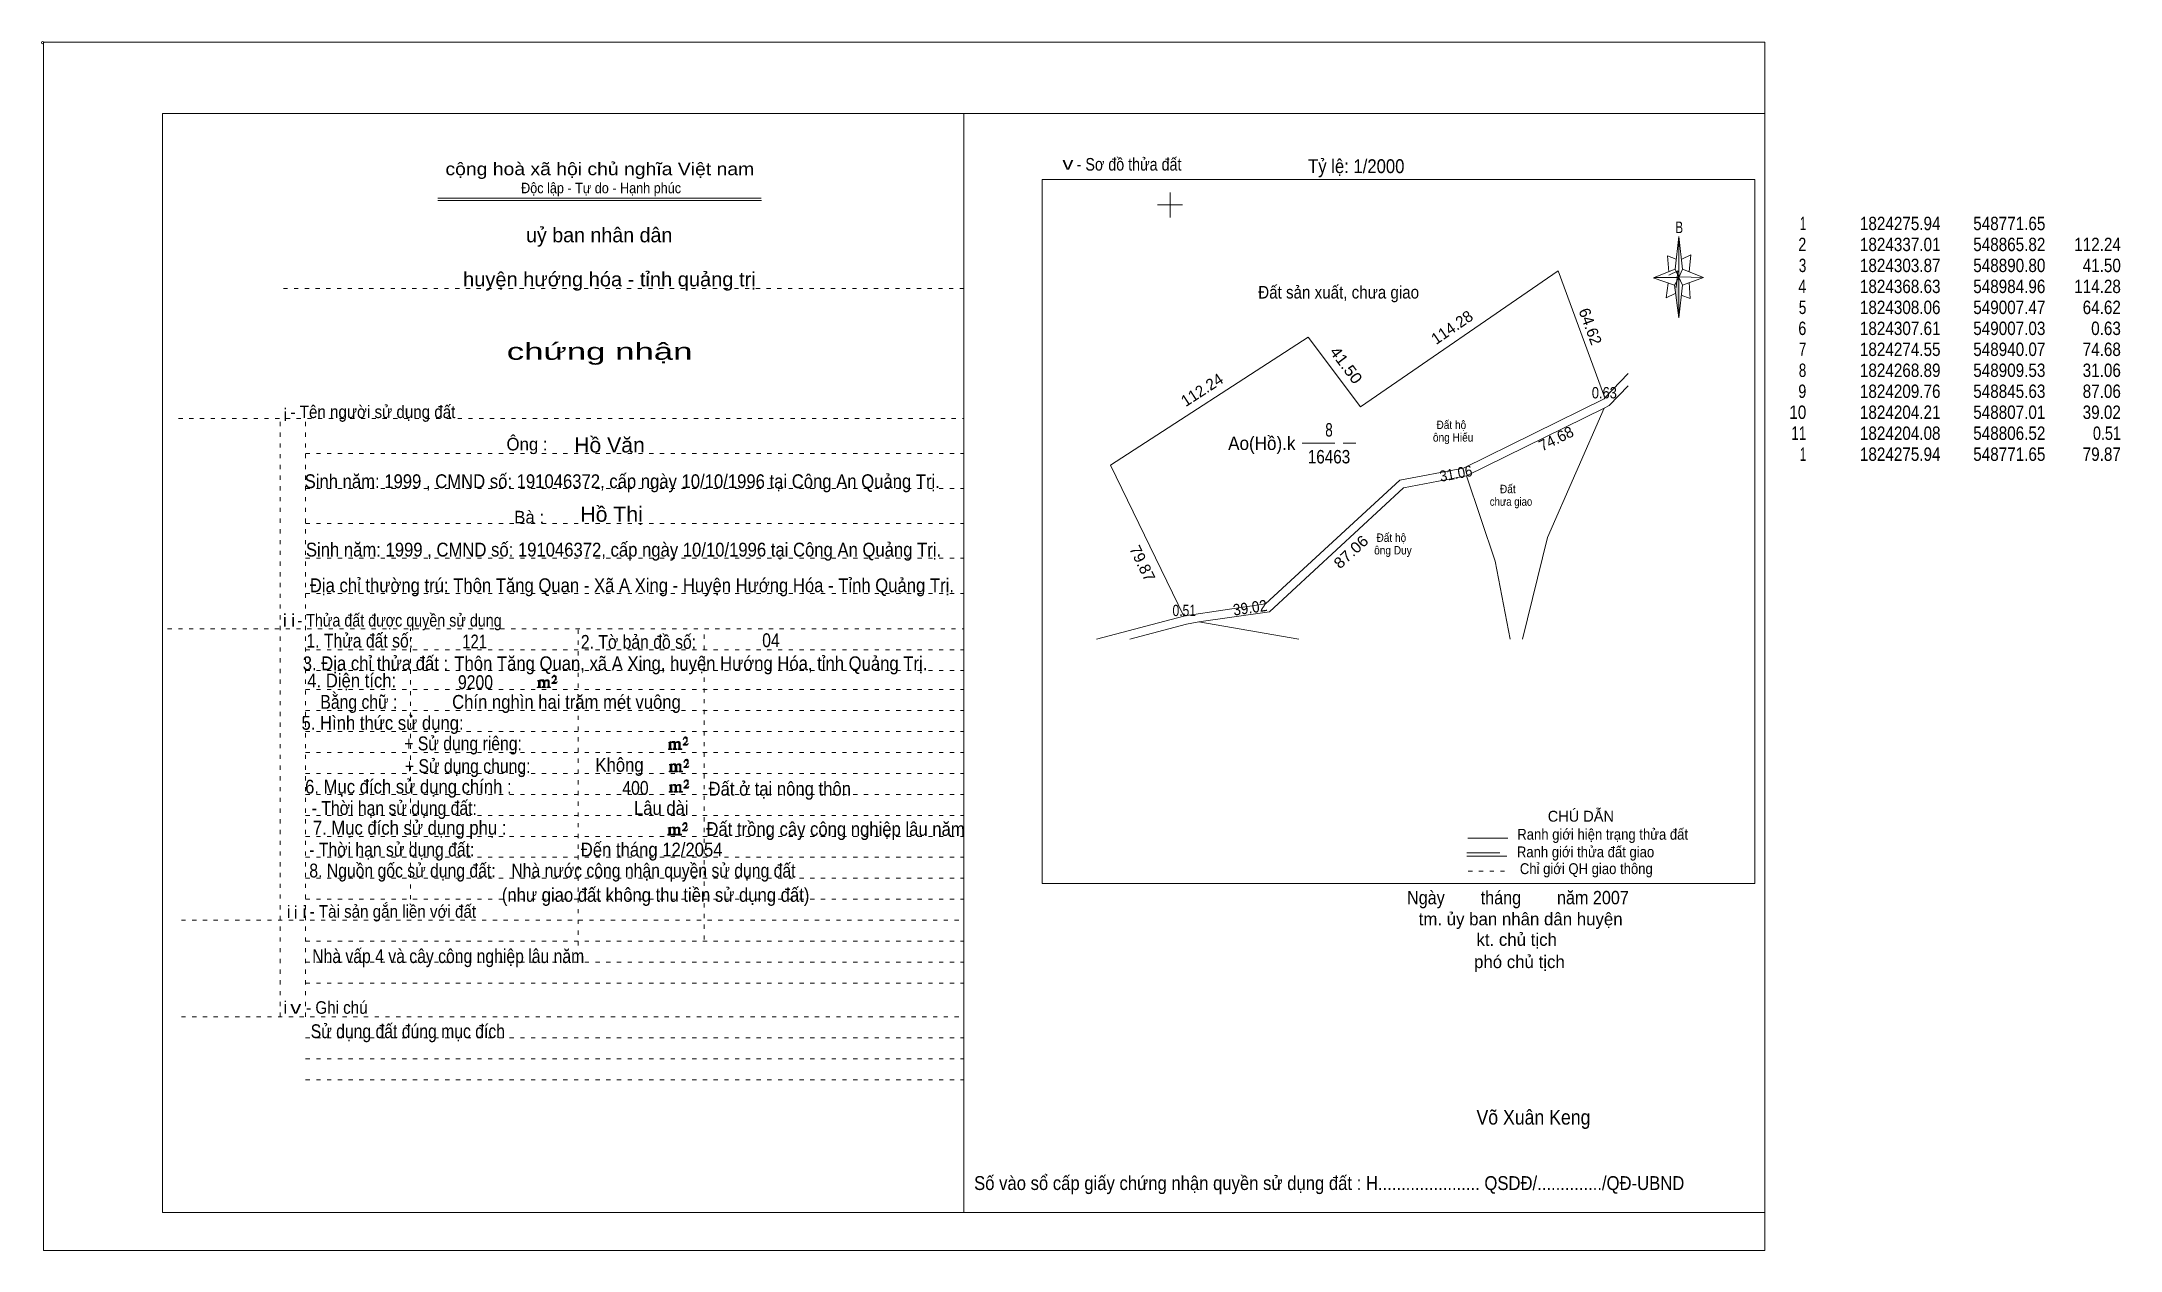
# Model space of a CAD drawing. Header units: centimetres. Extents: x -1.6 to 48, y -3.3 to 25.5.
import ezdxf
from ezdxf.enums import TextEntityAlignment as Align

# ---------------------------------------------------------------- set-up
doc = ezdxf.new("R2010")
doc.units = ezdxf.units.CM
doc.header["$LTSCALE"] = 0.13
doc.linetypes.add('DOTTED', pattern=[1.5, 0.3, -1.2])
doc.linetypes.add('LONG_DASHED', pattern=[7.5, 6, -1.5])
for name, color, linetype, lineweight in [('1', 7, 'DOTTED', 13), ('22', 7, 'Continuous', 13), ('33', 7, 'LONG_DASHED', 13), ('4', 7, 'Continuous', 13), ('5', 7, 'Continuous', 13), ('50', 7, 'Continuous', 13), ('63', 7, 'Continuous', 13)]:
    doc.layers.add(name, color=color, linetype=linetype, lineweight=lineweight)
doc.layers.add('10', color=7, linetype='Continuous')
doc.layers.add('30', color=7, linetype='Continuous')

msp = doc.modelspace()

# ---------------------------------------------------------------- hatches: boundary and pattern name
at = {"layer": '5'}
msp.add_hatch(color=256, dxfattribs=at).paths.add_polyline_path([(37.46, 19.87), (37.46, 18.91), (37.36, 19.69)])
at = {"layer": '50'}
for points in [[(10.27, 10.13), (10.27, 10.12), (10.27, 10.11), (10.25, 10.11), (10.24, 10.11), (10.24, 10.1), (10.33, 10.1), (10.33, 10.11), (10.32, 10.11), (10.31, 10.11), (10.31, 10.12), (10.31, 10.13), (10.31, 10.24), (10.31, 10.25), (10.32, 10.26), (10.34, 10.26), (10.35, 10.26), (10.36, 10.26), (10.37, 10.25), (10.39, 10.22), (10.39, 10.13), (10.37, 10.12), (10.37, 10.11), (10.36, 10.11), (10.35, 10.11), (10.35, 10.1), (10.44, 10.1), (10.44, 10.11), (10.43, 10.11), (10.42, 10.11), (10.42, 10.12), (10.42, 10.13), (10.42, 10.24), (10.44, 10.26), (10.45, 10.26), (10.46, 10.26), (10.49, 10.26), (10.49, 10.25), (10.5, 10.24), (10.5, 10.22), (10.5, 10.13), (10.5, 10.12), (10.49, 10.11), (10.49, 10.11), (10.47, 10.11), (10.47, 10.1), (10.56, 10.1), (10.56, 10.11), (10.55, 10.11), (10.54, 10.11), (10.53, 10.12), (10.53, 10.13), (10.53, 10.2), (10.53, 10.25), (10.53, 10.26), (10.52, 10.27), (10.5, 10.28), (10.47, 10.28), (10.46, 10.28), (10.44, 10.27), (10.41, 10.25), (10.41, 10.26), (10.4, 10.28), (10.39, 10.28), (10.37, 10.28), (10.35, 10.28), (10.34, 10.28), (10.32, 10.26), (10.31, 10.26), (10.31, 10.25), (10.31, 10.25), (10.31, 10.26), (10.31, 10.28), (10.24, 10.26), (10.24, 10.26), (10.25, 10.26), (10.27, 10.25), (10.27, 10.24), (10.27, 10.23)], [(10.69, 10.19), (10.72, 10.24), (10.72, 10.24), (10.71, 10.22), (10.69, 10.22), (10.68, 10.22), (10.63, 10.22), (10.66, 10.26), (10.67, 10.27), (10.69, 10.28), (10.69, 10.3), (10.69, 10.32), (10.69, 10.34), (10.69, 10.35), (10.69, 10.37), (10.68, 10.38), (10.67, 10.38), (10.66, 10.39), (10.65, 10.39), (10.63, 10.38), (10.63, 10.38), (10.62, 10.37), (10.61, 10.35), (10.59, 10.33), (10.61, 10.33), (10.61, 10.35), (10.62, 10.35), (10.63, 10.36), (10.65, 10.36), (10.66, 10.36), (10.67, 10.35), (10.68, 10.35), (10.68, 10.32), (10.68, 10.3), (10.66, 10.28), (10.66, 10.26), (10.65, 10.25), (10.59, 10.2), (10.59, 10.19)], [(13.39, 8.66), (13.39, 8.65), (13.39, 8.64), (13.38, 8.64), (13.37, 8.64), (13.37, 8.62), (13.45, 8.62), (13.45, 8.64), (13.44, 8.64), (13.43, 8.64), (13.43, 8.65), (13.43, 8.66), (13.43, 8.77), (13.43, 8.78), (13.44, 8.79), (13.47, 8.79), (13.48, 8.79), (13.49, 8.79), (13.5, 8.78), (13.51, 8.74), (13.51, 8.66), (13.5, 8.65), (13.5, 8.64), (13.49, 8.64), (13.48, 8.64), (13.48, 8.62), (13.57, 8.62), (13.57, 8.64), (13.55, 8.64), (13.54, 8.64), (13.54, 8.65), (13.54, 8.66), (13.54, 8.77), (13.57, 8.79), (13.58, 8.79), (13.59, 8.79), (13.61, 8.79), (13.61, 8.78), (13.62, 8.77), (13.62, 8.74), (13.62, 8.66), (13.62, 8.65), (13.61, 8.64), (13.61, 8.64), (13.6, 8.64), (13.6, 8.62), (13.69, 8.62), (13.69, 8.64), (13.67, 8.64), (13.66, 8.64), (13.65, 8.65), (13.65, 8.66), (13.65, 8.73), (13.65, 8.78), (13.65, 8.79), (13.64, 8.8), (13.62, 8.81), (13.6, 8.81), (13.59, 8.81), (13.57, 8.8), (13.53, 8.78), (13.53, 8.79), (13.52, 8.81), (13.51, 8.81), (13.5, 8.81), (13.48, 8.81), (13.47, 8.81), (13.44, 8.79), (13.43, 8.79), (13.43, 8.78), (13.43, 8.78), (13.43, 8.79), (13.43, 8.81), (13.37, 8.79), (13.37, 8.79), (13.38, 8.79), (13.39, 8.78), (13.39, 8.77), (13.39, 8.76)], [(13.82, 8.72), (13.84, 8.77), (13.84, 8.77), (13.83, 8.74), (13.82, 8.74), (13.81, 8.74), (13.75, 8.74), (13.79, 8.79), (13.8, 8.8), (13.82, 8.81), (13.82, 8.83), (13.82, 8.84), (13.82, 8.87), (13.82, 8.88), (13.82, 8.9), (13.81, 8.91), (13.8, 8.91), (13.79, 8.92), (13.77, 8.92), (13.75, 8.91), (13.75, 8.91), (13.74, 8.9), (13.73, 8.88), (13.72, 8.86), (13.73, 8.86), (13.73, 8.88), (13.74, 8.88), (13.75, 8.89), (13.77, 8.89), (13.79, 8.89), (13.8, 8.88), (13.81, 8.88), (13.81, 8.84), (13.81, 8.83), (13.79, 8.81), (13.79, 8.79), (13.77, 8.78), (13.72, 8.73), (13.72, 8.72)], [(13.41, 8.12), (13.41, 8.11), (13.41, 8.1), (13.4, 8.1), (13.39, 8.1), (13.39, 8.09), (13.48, 8.09), (13.48, 8.1), (13.47, 8.1), (13.45, 8.1), (13.45, 8.11), (13.45, 8.12), (13.45, 8.23), (13.45, 8.24), (13.47, 8.26), (13.49, 8.26), (13.5, 8.26), (13.51, 8.26), (13.52, 8.24), (13.53, 8.21), (13.53, 8.12), (13.52, 8.11), (13.52, 8.1), (13.51, 8.1), (13.5, 8.1), (13.5, 8.09), (13.59, 8.09), (13.59, 8.1), (13.58, 8.1), (13.57, 8.1), (13.57, 8.11), (13.57, 8.12), (13.57, 8.23), (13.59, 8.26), (13.6, 8.26), (13.61, 8.26), (13.63, 8.26), (13.63, 8.24), (13.64, 8.23), (13.64, 8.21), (13.64, 8.12), (13.64, 8.11), (13.63, 8.1), (13.63, 8.1), (13.62, 8.1), (13.62, 8.09), (13.71, 8.09), (13.71, 8.1), (13.7, 8.1), (13.69, 8.1), (13.67, 8.11), (13.67, 8.12), (13.67, 8.2), (13.67, 8.24), (13.67, 8.26), (13.66, 8.27), (13.64, 8.28), (13.62, 8.28), (13.61, 8.28), (13.59, 8.27), (13.55, 8.24), (13.55, 8.26), (13.54, 8.28), (13.53, 8.28), (13.52, 8.28), (13.5, 8.28), (13.49, 8.28), (13.47, 8.26), (13.45, 8.26), (13.45, 8.24), (13.45, 8.24), (13.45, 8.26), (13.45, 8.28), (13.39, 8.26), (13.39, 8.26), (13.4, 8.26), (13.41, 8.24), (13.41, 8.23), (13.41, 8.22)], [(13.84, 8.19), (13.86, 8.23), (13.86, 8.23), (13.85, 8.21), (13.84, 8.21), (13.83, 8.21), (13.77, 8.21), (13.81, 8.26), (13.82, 8.27), (13.84, 8.28), (13.84, 8.3), (13.84, 8.31), (13.84, 8.33), (13.84, 8.34), (13.84, 8.37), (13.83, 8.38), (13.82, 8.38), (13.81, 8.39), (13.8, 8.39), (13.77, 8.38), (13.77, 8.38), (13.76, 8.37), (13.75, 8.34), (13.74, 8.32), (13.75, 8.32), (13.75, 8.34), (13.76, 8.34), (13.77, 8.36), (13.8, 8.36), (13.81, 8.36), (13.82, 8.34), (13.83, 8.34), (13.83, 8.31), (13.83, 8.3), (13.81, 8.28), (13.81, 8.26), (13.8, 8.24), (13.74, 8.2), (13.74, 8.19)], [(13.41, 7.64), (13.41, 7.63), (13.41, 7.62), (13.4, 7.62), (13.39, 7.62), (13.39, 7.6), (13.47, 7.6), (13.47, 7.62), (13.46, 7.62), (13.45, 7.62), (13.45, 7.63), (13.45, 7.64), (13.45, 7.75), (13.45, 7.76), (13.46, 7.77), (13.49, 7.77), (13.5, 7.77), (13.51, 7.77), (13.52, 7.76), (13.53, 7.72), (13.53, 7.64), (13.52, 7.63), (13.52, 7.62), (13.51, 7.62), (13.5, 7.62), (13.5, 7.6), (13.59, 7.6), (13.59, 7.62), (13.57, 7.62), (13.56, 7.62), (13.56, 7.63), (13.56, 7.64), (13.56, 7.75), (13.59, 7.77), (13.6, 7.77), (13.61, 7.77), (13.63, 7.77), (13.63, 7.76), (13.64, 7.75), (13.64, 7.72), (13.64, 7.64), (13.64, 7.63), (13.63, 7.62), (13.63, 7.62), (13.62, 7.62), (13.62, 7.6), (13.71, 7.6), (13.71, 7.62), (13.69, 7.62), (13.68, 7.62), (13.67, 7.63), (13.67, 7.64), (13.67, 7.71), (13.67, 7.76), (13.67, 7.77), (13.66, 7.78), (13.64, 7.79), (13.62, 7.79), (13.61, 7.79), (13.59, 7.78), (13.55, 7.76), (13.55, 7.77), (13.54, 7.79), (13.53, 7.79), (13.52, 7.79), (13.5, 7.79), (13.49, 7.79), (13.46, 7.77), (13.45, 7.77), (13.45, 7.76), (13.45, 7.76), (13.45, 7.77), (13.45, 7.79), (13.39, 7.77), (13.39, 7.77), (13.4, 7.77), (13.41, 7.76), (13.41, 7.75), (13.41, 7.74)], [(13.84, 7.7), (13.86, 7.75), (13.86, 7.75), (13.85, 7.72), (13.84, 7.72), (13.83, 7.72), (13.77, 7.72), (13.81, 7.77), (13.82, 7.78), (13.84, 7.79), (13.84, 7.81), (13.84, 7.82), (13.84, 7.85), (13.84, 7.86), (13.84, 7.88), (13.83, 7.89), (13.82, 7.89), (13.81, 7.9), (13.79, 7.9), (13.77, 7.89), (13.77, 7.89), (13.76, 7.88), (13.75, 7.86), (13.74, 7.84), (13.75, 7.84), (13.75, 7.86), (13.76, 7.86), (13.77, 7.87), (13.79, 7.87), (13.81, 7.87), (13.82, 7.86), (13.83, 7.86), (13.83, 7.82), (13.83, 7.81), (13.81, 7.79), (13.81, 7.77), (13.79, 7.76), (13.74, 7.71), (13.74, 7.7)], [(13.38, 6.62), (13.38, 6.61), (13.38, 6.6), (13.37, 6.6), (13.36, 6.6), (13.36, 6.58), (13.44, 6.58), (13.44, 6.6), (13.43, 6.6), (13.42, 6.6), (13.42, 6.61), (13.42, 6.62), (13.42, 6.73), (13.42, 6.74), (13.43, 6.75), (13.46, 6.75), (13.47, 6.75), (13.48, 6.75), (13.49, 6.74), (13.5, 6.7), (13.5, 6.62), (13.49, 6.61), (13.49, 6.6), (13.48, 6.6), (13.47, 6.6), (13.47, 6.58), (13.56, 6.58), (13.56, 6.6), (13.54, 6.6), (13.53, 6.6), (13.53, 6.61), (13.53, 6.62), (13.53, 6.73), (13.56, 6.75), (13.57, 6.75), (13.58, 6.75), (13.6, 6.75), (13.6, 6.74), (13.61, 6.73), (13.61, 6.7), (13.61, 6.62), (13.61, 6.61), (13.6, 6.6), (13.6, 6.6), (13.59, 6.6), (13.59, 6.58), (13.68, 6.58), (13.68, 6.6), (13.66, 6.6), (13.65, 6.6), (13.64, 6.61), (13.64, 6.62), (13.64, 6.69), (13.64, 6.74), (13.64, 6.75), (13.63, 6.76), (13.61, 6.77), (13.59, 6.77), (13.58, 6.77), (13.56, 6.76), (13.52, 6.74), (13.52, 6.75), (13.51, 6.77), (13.5, 6.77), (13.49, 6.77), (13.47, 6.77), (13.46, 6.77), (13.43, 6.75), (13.42, 6.75), (13.42, 6.74), (13.42, 6.74), (13.42, 6.75), (13.42, 6.77), (13.36, 6.75), (13.36, 6.75), (13.37, 6.75), (13.38, 6.74), (13.38, 6.73), (13.38, 6.72)], [(13.81, 6.68), (13.83, 6.73), (13.83, 6.73), (13.82, 6.7), (13.81, 6.7), (13.8, 6.7), (13.74, 6.7), (13.78, 6.75), (13.79, 6.76), (13.81, 6.77), (13.81, 6.79), (13.81, 6.8), (13.81, 6.83), (13.81, 6.84), (13.81, 6.86), (13.8, 6.87), (13.79, 6.87), (13.78, 6.88), (13.76, 6.88), (13.74, 6.87), (13.74, 6.87), (13.73, 6.86), (13.72, 6.84), (13.71, 6.82), (13.72, 6.82), (13.72, 6.84), (13.73, 6.84), (13.74, 6.85), (13.76, 6.85), (13.78, 6.85), (13.79, 6.84), (13.8, 6.84), (13.8, 6.8), (13.8, 6.79), (13.78, 6.77), (13.78, 6.75), (13.76, 6.74), (13.71, 6.69), (13.71, 6.68)]]:
    msp.add_hatch(color=256, dxfattribs=at).paths.add_polyline_path(points)

# ---------------------------------------------------------------- linework, layer by layer
at = {"layer": '1', "linetype": 'Continuous'}
for p, q in [((1.31, -2.42), (1.31, 23.78)), ((1.31, 23.78), (39.51, 23.78)), ((20.41, -2.42), (20.41, 23.78)), ((39.51, -2.42), (39.51, 23.78)), ((7.87, 21.76), (15.58, 21.76)), ((7.87, 21.71), (15.59, 21.71)), ((37.36, 19.69), (36.85, 19.86)), ((1.31, -2.42), (39.51, -2.42))]:
    msp.add_line(p, q, dxfattribs=at)
at = {"layer": '1'}
for p, q in [((4.19, 19.61), (20.41, 19.61)), ((1.69, 16.51), (20.41, 16.51)), ((4.11, 2.25), (4.11, 16.51)), ((4.72, 2.25), (4.72, 16.51)), ((4.72, 15.68), (20.41, 15.68)), ((4.72, 14.84), (20.41, 14.84)), ((4.72, 14.01), (20.41, 14.01)), ((4.72, 13.18), (20.41, 13.18)), ((4.72, 12.34), (20.41, 12.34)), ((1.43, 11.5), (20.41, 11.5)), ((7.22, 5.05), (7.22, 11.5)), ((11.22, 3.95), (11.22, 11.5)), ((14.22, 4.09), (14.22, 11.5)), ((4.72, 11), (20.41, 11)), ((4.72, 10.5), (20.41, 10.5)), ((4.72, 10.05), (20.41, 10.05)), ((4.72, 9.55), (20.41, 9.55)), ((4.72, 9.05), (20.41, 9.05)), ((4.72, 8.55), (20.41, 8.55)), ((4.72, 8.05), (20.41, 8.05)), ((4.72, 7.55), (20.41, 7.55)), ((4.72, 7.05), (20.41, 7.05)), ((4.72, 6.55), (20.41, 6.55)), ((4.72, 6.05), (20.41, 6.05)), ((4.72, 5.55), (20.41, 5.55)), ((4.72, 5.05), (20.41, 5.05)), ((1.76, 4.55), (20.41, 4.55)), ((4.72, 4.05), (20.41, 4.05)), ((4.72, 3.55), (20.41, 3.55)), ((4.72, 3.05), (20.41, 3.05)), ((1.76, 2.25), (20.41, 2.25)), ((4.72, 1.75), (20.41, 1.75)), ((4.72, 1.25), (20.41, 1.25)), ((4.72, 0.75), (20.41, 0.75))]:
    msp.add_line(p, q, dxfattribs=at)
at = {"layer": '1', "linetype": 'Continuous'}
msp.add_lwpolyline([(-1.53, -3.32), (39.51, -3.32), (39.51, 25.48), (-1.53, 25.48)], close=True, dxfattribs=at)
msp.add_lwpolyline([(37.37, 19.49), (37.16, 19.39), (37.21, 19.74)], dxfattribs=at)
at = {"layer": '22'}
for p, q in [((35.7, 17), (36.25, 17.58)), ((32.4, 15.14), (35.68, 16.76)), ((25.66, 11.8), (23.58, 11.25)), ((26.02, 11.66), (28.4, 11.25))]:
    msp.add_line(p, q, dxfattribs=at)
for points in [[(35.7, 17), (34.58, 20.03), (29.87, 16.79), (28.62, 18.45), (23.91, 15.4), (25.66, 11.8)], [(35.7, 17), (35.68, 16.98), (32.33, 15.33), (30.81, 15.04), (27.61, 12.09), (25.68, 11.81), (25.66, 11.8)], [(35.68, 16.76), (35.8, 16.82), (36.25, 17.29)], [(35.68, 16.76), (34.33, 13.67), (33.73, 11.25)], [(26.02, 11.66), (27.7, 11.9), (30.9, 14.86), (32.4, 15.14)], [(32.4, 15.14), (33.08, 13.11), (33.44, 11.25)], [(26.02, 11.66), (25.72, 11.61), (24.37, 11.25)]]:
    msp.add_lwpolyline(points, dxfattribs=at)
at = {"layer": '33'}
msp.add_line((28.48, 15.92), (29.76, 15.92), dxfattribs=at)
at = {"layer": '4'}
for p, q in [((32.43, 6.51), (33.38, 6.51)), ((32.41, 6.08), (33.36, 6.08))]:
    msp.add_line(p, q, dxfattribs=at)
at = {"layer": '4', "linetype": 'LONG_DASHED'}
msp.add_line((32.41, 6.16), (33.36, 6.16), dxfattribs=at)
at = {"layer": '4', "linetype": 'DOTTED'}
msp.add_line((32.44, 5.72), (33.43, 5.72), dxfattribs=at)
at = {"layer": '4'}
msp.add_lwpolyline([(22.28, 22.21), (39.27, 22.21), (39.27, 5.43), (22.28, 5.43)], close=True, dxfattribs=at)
msp.add_circle((-1.55, 25.47), 0.025, dxfattribs=at)
at = {"layer": '5'}
for p, q in [((37.37, 20.07), (37.46, 20.85)), ((37.55, 20.07), (38.05, 19.87)), ((37.55, 19.69), (37.46, 18.91)), ((37.73, 19.37), (37.52, 19.45)), ((37.71, 19.75), (37.73, 19.37))]:
    msp.add_line(p, q, dxfattribs=at)
for points in [[(37.46, 20.85), (37.55, 20.07), (37.46, 19.87)], [(37.46, 19.87), (36.87, 19.87), (37.37, 20.07), (37.55, 19.69), (38.05, 19.87), (37.46, 19.89)], [(37.46, 19.87), (37.46, 18.91), (37.36, 19.69)]]:
    msp.add_lwpolyline(points, close=True, dxfattribs=at)
for points in [[(37.4, 20.31), (37.19, 20.39), (37.22, 20.01)], [(37.53, 20.31), (37.75, 20.41), (37.71, 20.01)], [(37.46, 19.87), (37.37, 20.07), (36.87, 19.87)], [(37.22, 19.93), (37.44, 20.03), (37.4, 19.63)], [(37.46, 19.87), (37.55, 19.69), (38.05, 19.87)]]:
    msp.add_lwpolyline(points, dxfattribs=at)
at = {"layer": '50'}
for points in [[(10.27, 10.13), (10.27, 10.12), (10.27, 10.11), (10.25, 10.11), (10.24, 10.11), (10.24, 10.1), (10.33, 10.1), (10.33, 10.11), (10.32, 10.11), (10.31, 10.11), (10.31, 10.12), (10.31, 10.13), (10.31, 10.24), (10.31, 10.25), (10.32, 10.26), (10.34, 10.26), (10.35, 10.26), (10.36, 10.26), (10.37, 10.25), (10.39, 10.22), (10.39, 10.13), (10.37, 10.12), (10.37, 10.11), (10.36, 10.11), (10.35, 10.11), (10.35, 10.1), (10.44, 10.1), (10.44, 10.11), (10.43, 10.11), (10.42, 10.11), (10.42, 10.12), (10.42, 10.13), (10.42, 10.24), (10.44, 10.26), (10.45, 10.26), (10.46, 10.26), (10.49, 10.26), (10.49, 10.25), (10.5, 10.24), (10.5, 10.22), (10.5, 10.13), (10.5, 10.12), (10.49, 10.11), (10.49, 10.11), (10.47, 10.11), (10.47, 10.1), (10.56, 10.1), (10.56, 10.11), (10.55, 10.11), (10.54, 10.11), (10.53, 10.12), (10.53, 10.13), (10.53, 10.2), (10.53, 10.25), (10.53, 10.26), (10.52, 10.27), (10.5, 10.28), (10.47, 10.28), (10.46, 10.28), (10.44, 10.27), (10.41, 10.25), (10.41, 10.26), (10.4, 10.28), (10.39, 10.28), (10.37, 10.28), (10.35, 10.28), (10.34, 10.28), (10.32, 10.26), (10.31, 10.26), (10.31, 10.25), (10.31, 10.25), (10.31, 10.26), (10.31, 10.28), (10.24, 10.26), (10.24, 10.26), (10.25, 10.26), (10.27, 10.25), (10.27, 10.24), (10.27, 10.23)], [(10.69, 10.19), (10.72, 10.24), (10.72, 10.24), (10.71, 10.22), (10.69, 10.22), (10.68, 10.22), (10.63, 10.22), (10.66, 10.26), (10.67, 10.27), (10.69, 10.28), (10.69, 10.3), (10.69, 10.32), (10.69, 10.34), (10.69, 10.35), (10.69, 10.37), (10.68, 10.38), (10.67, 10.38), (10.66, 10.39), (10.65, 10.39), (10.63, 10.38), (10.63, 10.38), (10.62, 10.37), (10.61, 10.35), (10.59, 10.33), (10.61, 10.33), (10.61, 10.35), (10.62, 10.35), (10.63, 10.36), (10.65, 10.36), (10.66, 10.36), (10.67, 10.35), (10.68, 10.35), (10.68, 10.32), (10.68, 10.3), (10.66, 10.28), (10.66, 10.26), (10.65, 10.25), (10.59, 10.2), (10.59, 10.19)], [(13.39, 8.66), (13.39, 8.65), (13.39, 8.64), (13.38, 8.64), (13.37, 8.64), (13.37, 8.62), (13.45, 8.62), (13.45, 8.64), (13.44, 8.64), (13.43, 8.64), (13.43, 8.65), (13.43, 8.66), (13.43, 8.77), (13.43, 8.78), (13.44, 8.79), (13.47, 8.79), (13.48, 8.79), (13.49, 8.79), (13.5, 8.78), (13.51, 8.74), (13.51, 8.66), (13.5, 8.65), (13.5, 8.64), (13.49, 8.64), (13.48, 8.64), (13.48, 8.62), (13.57, 8.62), (13.57, 8.64), (13.55, 8.64), (13.54, 8.64), (13.54, 8.65), (13.54, 8.66), (13.54, 8.77), (13.57, 8.79), (13.58, 8.79), (13.59, 8.79), (13.61, 8.79), (13.61, 8.78), (13.62, 8.77), (13.62, 8.74), (13.62, 8.66), (13.62, 8.65), (13.61, 8.64), (13.61, 8.64), (13.6, 8.64), (13.6, 8.62), (13.69, 8.62), (13.69, 8.64), (13.67, 8.64), (13.66, 8.64), (13.65, 8.65), (13.65, 8.66), (13.65, 8.73), (13.65, 8.78), (13.65, 8.79), (13.64, 8.8), (13.62, 8.81), (13.6, 8.81), (13.59, 8.81), (13.57, 8.8), (13.53, 8.78), (13.53, 8.79), (13.52, 8.81), (13.51, 8.81), (13.5, 8.81), (13.48, 8.81), (13.47, 8.81), (13.44, 8.79), (13.43, 8.79), (13.43, 8.78), (13.43, 8.78), (13.43, 8.79), (13.43, 8.81), (13.37, 8.79), (13.37, 8.79), (13.38, 8.79), (13.39, 8.78), (13.39, 8.77), (13.39, 8.76)], [(13.82, 8.72), (13.84, 8.77), (13.84, 8.77), (13.83, 8.74), (13.82, 8.74), (13.81, 8.74), (13.75, 8.74), (13.79, 8.79), (13.8, 8.8), (13.82, 8.81), (13.82, 8.83), (13.82, 8.84), (13.82, 8.87), (13.82, 8.88), (13.82, 8.9), (13.81, 8.91), (13.8, 8.91), (13.79, 8.92), (13.77, 8.92), (13.75, 8.91), (13.75, 8.91), (13.74, 8.9), (13.73, 8.88), (13.72, 8.86), (13.73, 8.86), (13.73, 8.88), (13.74, 8.88), (13.75, 8.89), (13.77, 8.89), (13.79, 8.89), (13.8, 8.88), (13.81, 8.88), (13.81, 8.84), (13.81, 8.83), (13.79, 8.81), (13.79, 8.79), (13.77, 8.78), (13.72, 8.73), (13.72, 8.72)], [(13.41, 8.12), (13.41, 8.11), (13.41, 8.1), (13.4, 8.1), (13.39, 8.1), (13.39, 8.09), (13.48, 8.09), (13.48, 8.1), (13.47, 8.1), (13.45, 8.1), (13.45, 8.11), (13.45, 8.12), (13.45, 8.23), (13.45, 8.24), (13.47, 8.26), (13.49, 8.26), (13.5, 8.26), (13.51, 8.26), (13.52, 8.24), (13.53, 8.21), (13.53, 8.12), (13.52, 8.11), (13.52, 8.1), (13.51, 8.1), (13.5, 8.1), (13.5, 8.09), (13.59, 8.09), (13.59, 8.1), (13.58, 8.1), (13.57, 8.1), (13.57, 8.11), (13.57, 8.12), (13.57, 8.23), (13.59, 8.26), (13.6, 8.26), (13.61, 8.26), (13.63, 8.26), (13.63, 8.24), (13.64, 8.23), (13.64, 8.21), (13.64, 8.12), (13.64, 8.11), (13.63, 8.1), (13.63, 8.1), (13.62, 8.1), (13.62, 8.09), (13.71, 8.09), (13.71, 8.1), (13.7, 8.1), (13.69, 8.1), (13.67, 8.11), (13.67, 8.12), (13.67, 8.2), (13.67, 8.24), (13.67, 8.26), (13.66, 8.27), (13.64, 8.28), (13.62, 8.28), (13.61, 8.28), (13.59, 8.27), (13.55, 8.24), (13.55, 8.26), (13.54, 8.28), (13.53, 8.28), (13.52, 8.28), (13.5, 8.28), (13.49, 8.28), (13.47, 8.26), (13.45, 8.26), (13.45, 8.24), (13.45, 8.24), (13.45, 8.26), (13.45, 8.28), (13.39, 8.26), (13.39, 8.26), (13.4, 8.26), (13.41, 8.24), (13.41, 8.23), (13.41, 8.22)], [(13.84, 8.19), (13.86, 8.23), (13.86, 8.23), (13.85, 8.21), (13.84, 8.21), (13.83, 8.21), (13.77, 8.21), (13.81, 8.26), (13.82, 8.27), (13.84, 8.28), (13.84, 8.3), (13.84, 8.31), (13.84, 8.33), (13.84, 8.34), (13.84, 8.37), (13.83, 8.38), (13.82, 8.38), (13.81, 8.39), (13.8, 8.39), (13.77, 8.38), (13.77, 8.38), (13.76, 8.37), (13.75, 8.34), (13.74, 8.32), (13.75, 8.32), (13.75, 8.34), (13.76, 8.34), (13.77, 8.36), (13.8, 8.36), (13.81, 8.36), (13.82, 8.34), (13.83, 8.34), (13.83, 8.31), (13.83, 8.3), (13.81, 8.28), (13.81, 8.26), (13.8, 8.24), (13.74, 8.2), (13.74, 8.19)], [(13.41, 7.64), (13.41, 7.63), (13.41, 7.62), (13.4, 7.62), (13.39, 7.62), (13.39, 7.6), (13.47, 7.6), (13.47, 7.62), (13.46, 7.62), (13.45, 7.62), (13.45, 7.63), (13.45, 7.64), (13.45, 7.75), (13.45, 7.76), (13.46, 7.77), (13.49, 7.77), (13.5, 7.77), (13.51, 7.77), (13.52, 7.76), (13.53, 7.72), (13.53, 7.64), (13.52, 7.63), (13.52, 7.62), (13.51, 7.62), (13.5, 7.62), (13.5, 7.6), (13.59, 7.6), (13.59, 7.62), (13.57, 7.62), (13.56, 7.62), (13.56, 7.63), (13.56, 7.64), (13.56, 7.75), (13.59, 7.77), (13.6, 7.77), (13.61, 7.77), (13.63, 7.77), (13.63, 7.76), (13.64, 7.75), (13.64, 7.72), (13.64, 7.64), (13.64, 7.63), (13.63, 7.62), (13.63, 7.62), (13.62, 7.62), (13.62, 7.6), (13.71, 7.6), (13.71, 7.62), (13.69, 7.62), (13.68, 7.62), (13.67, 7.63), (13.67, 7.64), (13.67, 7.71), (13.67, 7.76), (13.67, 7.77), (13.66, 7.78), (13.64, 7.79), (13.62, 7.79), (13.61, 7.79), (13.59, 7.78), (13.55, 7.76), (13.55, 7.77), (13.54, 7.79), (13.53, 7.79), (13.52, 7.79), (13.5, 7.79), (13.49, 7.79), (13.46, 7.77), (13.45, 7.77), (13.45, 7.76), (13.45, 7.76), (13.45, 7.77), (13.45, 7.79), (13.39, 7.77), (13.39, 7.77), (13.4, 7.77), (13.41, 7.76), (13.41, 7.75), (13.41, 7.74)], [(13.84, 7.7), (13.86, 7.75), (13.86, 7.75), (13.85, 7.72), (13.84, 7.72), (13.83, 7.72), (13.77, 7.72), (13.81, 7.77), (13.82, 7.78), (13.84, 7.79), (13.84, 7.81), (13.84, 7.82), (13.84, 7.85), (13.84, 7.86), (13.84, 7.88), (13.83, 7.89), (13.82, 7.89), (13.81, 7.9), (13.79, 7.9), (13.77, 7.89), (13.77, 7.89), (13.76, 7.88), (13.75, 7.86), (13.74, 7.84), (13.75, 7.84), (13.75, 7.86), (13.76, 7.86), (13.77, 7.87), (13.79, 7.87), (13.81, 7.87), (13.82, 7.86), (13.83, 7.86), (13.83, 7.82), (13.83, 7.81), (13.81, 7.79), (13.81, 7.77), (13.79, 7.76), (13.74, 7.71), (13.74, 7.7)], [(13.38, 6.62), (13.38, 6.61), (13.38, 6.6), (13.37, 6.6), (13.36, 6.6), (13.36, 6.58), (13.44, 6.58), (13.44, 6.6), (13.43, 6.6), (13.42, 6.6), (13.42, 6.61), (13.42, 6.62), (13.42, 6.73), (13.42, 6.74), (13.43, 6.75), (13.46, 6.75), (13.47, 6.75), (13.48, 6.75), (13.49, 6.74), (13.5, 6.7), (13.5, 6.62), (13.49, 6.61), (13.49, 6.6), (13.48, 6.6), (13.47, 6.6), (13.47, 6.58), (13.56, 6.58), (13.56, 6.6), (13.54, 6.6), (13.53, 6.6), (13.53, 6.61), (13.53, 6.62), (13.53, 6.73), (13.56, 6.75), (13.57, 6.75), (13.58, 6.75), (13.6, 6.75), (13.6, 6.74), (13.61, 6.73), (13.61, 6.7), (13.61, 6.62), (13.61, 6.61), (13.6, 6.6), (13.6, 6.6), (13.59, 6.6), (13.59, 6.58), (13.68, 6.58), (13.68, 6.6), (13.66, 6.6), (13.65, 6.6), (13.64, 6.61), (13.64, 6.62), (13.64, 6.69), (13.64, 6.74), (13.64, 6.75), (13.63, 6.76), (13.61, 6.77), (13.59, 6.77), (13.58, 6.77), (13.56, 6.76), (13.52, 6.74), (13.52, 6.75), (13.51, 6.77), (13.5, 6.77), (13.49, 6.77), (13.47, 6.77), (13.46, 6.77), (13.43, 6.75), (13.42, 6.75), (13.42, 6.74), (13.42, 6.74), (13.42, 6.75), (13.42, 6.77), (13.36, 6.75), (13.36, 6.75), (13.37, 6.75), (13.38, 6.74), (13.38, 6.73), (13.38, 6.72)], [(13.81, 6.68), (13.83, 6.73), (13.83, 6.73), (13.82, 6.7), (13.81, 6.7), (13.8, 6.7), (13.74, 6.7), (13.78, 6.75), (13.79, 6.76), (13.81, 6.77), (13.81, 6.79), (13.81, 6.8), (13.81, 6.83), (13.81, 6.84), (13.81, 6.86), (13.8, 6.87), (13.79, 6.87), (13.78, 6.88), (13.76, 6.88), (13.74, 6.87), (13.74, 6.87), (13.73, 6.86), (13.72, 6.84), (13.71, 6.82), (13.72, 6.82), (13.72, 6.84), (13.73, 6.84), (13.74, 6.85), (13.76, 6.85), (13.78, 6.85), (13.79, 6.84), (13.8, 6.84), (13.8, 6.8), (13.8, 6.79), (13.78, 6.77), (13.78, 6.75), (13.76, 6.74), (13.71, 6.69), (13.71, 6.68)]]:
    msp.add_lwpolyline(points, close=True, dxfattribs=at)
at = {"layer": '63'}
for p, q in [((25.33, 21.3), (25.33, 21.9)), ((25.03, 21.6), (25.63, 21.6))]:
    msp.add_line(p, q, dxfattribs=at)

# ---------------------------------------------------------------- texts
at = {"layer": '1'}
for s, height, width, p in [('cộng hoà xã hội chủ nghĩa Việt nam', 0.3, 1.15, (11.735, 22.31)), ('v', 0.3, 1.3, (22.895, 22.44)), ('- Sơ đồ thửa đất ', 0.3, 0.85, (24.4, 22.42)), ('Độc lập - Tự do - Hạnh phúc', 0.25, 0.9, (11.765, 21.88)), ('chứng nhận', 0.4, 1.55, (11.73, 17.91)), ('- Tên người sử dụng đất', 0.3, 0.9, (6.325, 16.52)), ('- Thửa đất được quyền sử dụng', 0.3, 0.85, (6.96, 11.55)), ('- Tài sản gắn liền với đất ', 0.3, 0.9, (6.85, 4.61)), ('v', 0.3, 1.3, (4.485, 2.32)), ('- Ghi chú', 0.3, 0.9, (5.465, 2.32))]:
    msp.add_text(s, height=height, dxfattribs=dict(at, width=width)).set_placement(p, align=Align.CENTER)
for s, height, p in [('uỷ ban nhân dân', 0.35, (11.72, 20.71)), ('i', 0.3, (4.235, 16.45)), ('i', 0.3, (4.225, 11.55)), ('i', 0.3, (4.425, 11.55)), ('i', 0.3, (4.315, 4.6)), ('i', 0.3, (4.485, 4.59)), ('i', 0.3, (4.695, 4.6)), ('i', 0.3, (4.235, 2.32))]:
    msp.add_text(s, height=height, dxfattribs=at).set_placement(p, align=Align.CENTER)
at = {"layer": '10', "width": 0.9}
msp.add_text('Võ Xuân Keng', height=0.35, dxfattribs=at).set_placement((33.995, -0.32), align=Align.CENTER)
at = {"layer": '22'}
for s, height, width, p in [('Đất sản xuất, chưa giao', 0.3, 0.9, (29.35, 19.37)), ('Đất hộ ', 0.2, 0.9, (32.07, 16.26)), ('ông Hiếu', 0.2, 0.9, (32.08, 15.96)), ('Đất  ', 0.2, 0.9, (33.45, 14.73)), ('chưa giao', 0.2, 0.85, (33.46, 14.43)), ('ông Duy', 0.2, 0.9, (30.645, 13.27)), ('Đất hộ ', 0.2, 0.9, (30.64, 13.57))]:
    msp.add_text(s, height=height, dxfattribs=dict(at, width=width)).set_placement(p, align=Align.CENTER)
at = {"layer": '30'}
for s, width, p in [('1', 0.65, (40.5, 21)), ('1824275.94', 0.85, (43.7, 21)), ('548771.65', 0.85, (46.2, 21)), ('548771.65', 0.85, (46.2, 21)), ('2', 0.8, (40.5, 20.5)), ('1824337.01', 0.85, (43.7, 20.5)), ('548865.82', 0.85, (46.2, 20.5)), ('112.24', 0.85, (48, 20.5)), ('3', 0.75, (40.5, 20)), ('1824303.87', 0.85, (43.7, 20)), ('548890.80', 0.85, (46.2, 20)), ('41.50', 0.85, (48, 20)), ('4', 0.8, (40.5, 19.5)), ('1824368.63', 0.85, (43.7, 19.5)), ('548984.96', 0.85, (46.2, 19.5)), ('114.28', 0.85, (48, 19.5)), ('5', 0.75, (40.5, 19)), ('1824308.06', 0.85, (43.7, 19)), ('549007.47', 0.85, (46.2, 19)), ('64.62', 0.85, (48, 19)), ('6', 0.8, (40.5, 18.5)), ('1824307.61', 0.85, (43.7, 18.5)), ('549007.03', 0.85, (46.2, 18.5)), ('0.63', 0.85, (48, 18.5)), ('7', 0.75, (40.5, 18)), ('1824274.55', 0.85, (43.7, 18)), ('548940.07', 0.85, (46.2, 18)), ('74.68', 0.85, (48, 18)), ('8', 0.75, (40.5, 17.5)), ('1824268.89', 0.85, (43.7, 17.5)), ('548909.53', 0.85, (46.2, 17.5)), ('31.06', 0.85, (48, 17.5)), ('9', 0.8, (40.5, 17)), ('1824209.76', 0.85, (43.7, 17)), ('548845.63', 0.85, (46.2, 17)), ('87.06', 0.85, (48, 17)), ('10', 0.85, (40.5, 16.5)), ('1824204.21', 0.85, (43.7, 16.5)), ('548807.01', 0.85, (46.2, 16.5)), ('39.02', 0.85, (48, 16.5)), ('11', 0.75, (40.5, 16)), ('1824204.08', 0.85, (43.7, 16)), ('548806.52', 0.85, (46.2, 16)), ('0.51', 0.8, (48, 16)), ('1', 0.65, (40.5, 15.5)), ('1824275.94', 0.85, (43.7, 15.5)), ('548771.65', 0.85, (46.2, 15.5)), ('79.87', 0.85, (48, 15.5))]:
    msp.add_text(s, height=0.32, dxfattribs=dict(at, width=width)).set_placement(p, align=Align.RIGHT)
for s, height, rotation, p in [('114.28', 0.27, 34.519, (32.129, 18.572)), ('64.62', 0.27, 290.387, (35.224, 18.657)), ('112.24', 0.27, 32.964, (26.166, 17.079)), ('74.68', 0.26, 26.277, (34.593, 15.914)), ('79.87', 0.27, 295.885, (24.549, 12.999))]:
    msp.add_text(s, height=height, rotation=rotation, dxfattribs=at).set_placement(p, align=Align.CENTER)
for s, height, rotation, width, p in [('41.50', 0.27, 307.008, 1.1, (29.421, 17.701)), ('31.06', 0.26, 10.5, 0.9, (32.171, 15.072)), ('87.06', 0.26, 42.78, 1.1, (29.732, 13.235)), ('39.02', 0.27, 8.178, 0.9, (27.256, 11.868))]:
    msp.add_text(s, height=height, rotation=rotation, dxfattribs=dict(at, width=width)).set_placement(p, align=Align.CENTER)
for s, width, p in [('0.63', 0.85, (35.685, 16.99)), ('0.51', 0.8, (25.67, 11.8))]:
    msp.add_text(s, height=0.27, dxfattribs=dict(at, width=width)).set_placement(p, align=Align.CENTER)
at = {"layer": '33'}
for s, width, p in [('8', 0.75, (29.12, 16.08)), ('16463', 0.85, (29.12, 15.44))]:
    msp.add_text(s, height=0.32, dxfattribs=dict(at, width=width)).set_placement(p, align=Align.CENTER)
at = {"layer": '33', "width": 0.95}
msp.add_text('Ao(Hồ).k', height=0.32, dxfattribs=at).set_placement((28.32, 15.76), align=Align.RIGHT)
at = {"layer": '4', "width": 0.9}
for s, height, p in [('Tỷ lệ: 1/2000', 0.33, (29.77, 22.36)), ('Ranh giới hiện trạng thửa đất', 0.2591, (35.645, 6.47)), ('Ranh giới thửa đất giao ', 0.2591, (35.28, 6.05)), ('Chỉ giới QH giao thông', 0.2591, (35.255, 5.65))]:
    msp.add_text(s, height=height, dxfattribs=at).set_placement(p, align=Align.CENTER)
at = {"layer": '4'}
msp.add_text('CHÚ DẪN', height=0.2591, dxfattribs=at).set_placement((35.125, 6.9), align=Align.CENTER)
at = {"layer": '5', "width": 0.75}
msp.add_text('B', height=0.276, dxfattribs=at).set_placement((37.47, 20.93), align=Align.CENTER)
at = {"layer": '50'}
for s, height, width, p in [('  huyện hướng hóa - tỉnh quảng trị', 0.34, 1.05, (11.83, 19.66)), ('Hồ Văn', 0.36, 1.05, (11.965, 15.7)), ('Sinh năm: 1999 , CMND số: 191046372, cấp ngày 10/10/1996 tại Công An Quảng Trị.', 0.33, 0.9, (12.27, 14.85)), ('Hồ Thị', 0.36, 1.05, (12.015, 14.05)), ('Sinh năm: 1999 , CMND số: 191046372, cấp ngày 10/10/1996 tại Công An Quảng Trị.', 0.33, 0.9, (12.3, 13.22)), ('Địa chỉ thường trú: Thôn Tăng Quan - Xã A Xing - Huyện Hướng Hóa - Tỉnh Quảng Trị.', 0.33, 0.9, (12.5, 12.37)), ('1. Thửa đất số:  ', 0.33, 0.85, (6.115, 11.05)), ('121', 0.33, 0.8, (8.75, 11.03)), ('2. Tờ bản đồ số:  ', 0.33, 0.85, (12.76, 11.02)), ('04', 0.33, 0.85, (15.815, 11.06)), ('3. Địa chỉ thửa đất : ', 0.33, 0.9, (6.44, 10.51)), ('4. Diện tích: ', 0.33, 0.9, (5.875, 10.1)), ('Thôn Tăng Quan, xã A Xing, huyện Hướng Hóa, tỉnh Quảng Trị.', 0.33, 0.9, (13.905, 10.51)), ('Bằng chữ :', 0.33, 0.85, (5.99, 9.59)), ('Chín nghìn hai trăm mét vuông', 0.33, 0.9, (10.94, 9.59)), ('9200', 0.33, 0.85, (8.77, 10.06)), ('5. Hình thức sử dụng:', 0.33, 0.9, (6.555, 9.09)), ('+ Sử dụng riêng:', 0.33, 0.85, (8.475, 8.6)), ('Không', 0.33, 0.9, (12.205, 8.09)), ('6. Mục đích sử dụng chính :', 0.33, 0.9, (7.17, 7.57)), ('+ Sử dụng chung:', 0.33, 0.85, (8.585, 8.06)), ('400', 0.33, 0.85, (12.585, 7.54)), ('Đất ở tại nông thôn', 0.33, 0.9, (16.025, 7.52)), ('- Thời hạn sử dụng đất:', 0.33, 0.85, (6.835, 7.06)), ('7. Mục đích sử dụng phụ :', 0.33, 0.9, (7.2, 6.59)), ('Lâu dài', 0.33, 0.9, (13.2, 7.06)), ('Đất trồng cây công nghiệp lâu năm', 0.33, 0.9, (17.355, 6.56)), ('- Thời hạn sử dụng đất:', 0.33, 0.85, (6.775, 6.07)), ('Đến tháng 12/2054', 0.33, 0.9, (12.97, 6.07)), ('8. Nguồn gốc sử dụng đất:', 0.33, 0.85, (7.03, 5.57)), ('Nhà nước công nhận quyền sử dụng đất ', 0.33, 0.85, (13.065, 5.57)), ('(như giao đất không thu tiền sử dụng đất)', 0.33, 0.9, (13.065, 4.99)), ('Ngày        tháng        năm 2007', 0.32, 0.9, (33.625, 4.93)), ('Nhà vấp 4 và cây công nghiệp lâu năm', 0.33, 0.85, (8.12, 3.53)), ('Sử dụng đất đúng mục đích ', 0.33, 0.85, (7.21, 1.74)), ('Số vào sổ cấp giấy chứng nhận quyền sử dụng đất : H...................... QSDĐ/............../QĐ-UBND', 0.33, 0.9, (29.125, -1.88))]:
    msp.add_text(s, height=height, dxfattribs=dict(at, width=width)).set_placement(p, align=Align.CENTER)
for s, p in [('Ông :', (10, 15.75)), ('Bà :', (10.05, 14.01)), ('tm. ủy ban nhân dân huyện ', (33.745, 4.43)), ('kt. chủ tịch', (33.595, 3.94)), ('phó chủ tịch', (33.66, 3.41))]:
    msp.add_text(s, height=0.3, dxfattribs=at).set_placement(p, align=Align.CENTER)

doc.saveas('drawing.dxf')
